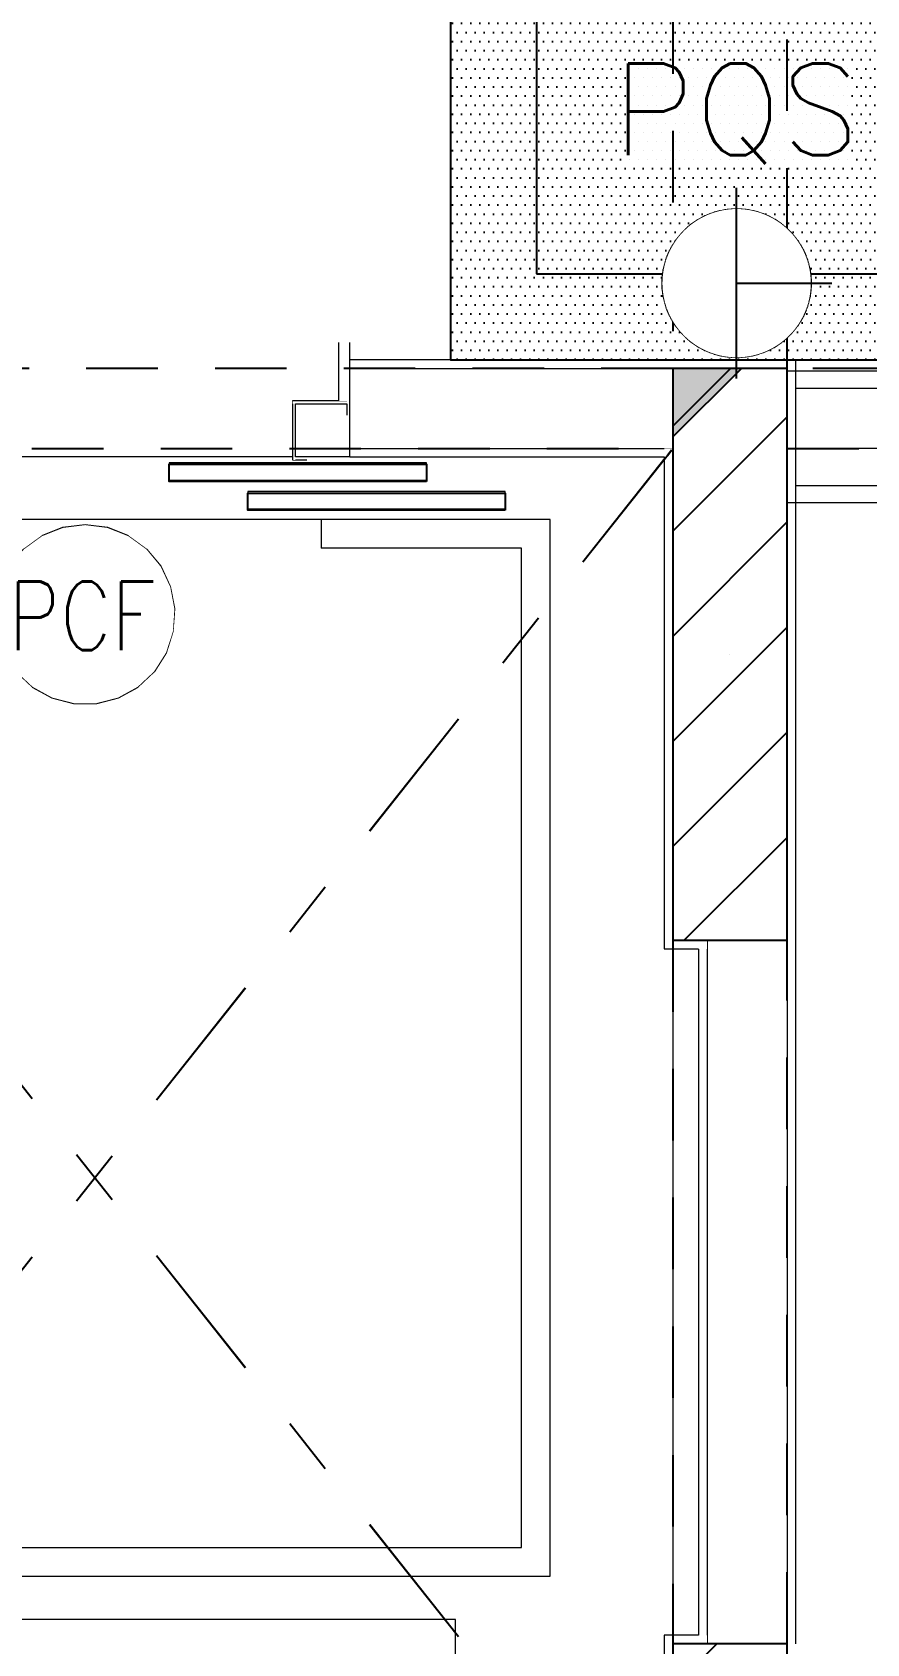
# Model space of a CAD drawing. Header units: millimetres. Extents: x 188.6 to 263.2, y 40.1 to 120.1.
# Drawn here: x 231.739 to 233.198, y 46.062 to 48.879 of the extents above; entities that cross this region are included whole.
import ezdxf
from ezdxf.enums import TextEntityAlignment as Align

# ---------------------------------------------------------------- set-up
doc = ezdxf.new("R2010")
doc.units = ezdxf.units.MM
doc.set_wipeout_variables(frame=1)
for name, pattern in [('DASHDOT2', [0.5, 0.25, -0.125, 0, -0.125]), ('HIDDEN2', [0.1875, 0.125, -0.0625]), ('Linha Tracejada 2_1', [300, 200, -100]), ('Wipeout_Contour', [1000, 0, -1000])]:
    doc.linetypes.add(name, pattern=pattern)
for name, color, linetype in [('ARQ', 8, 'Continuous'), ('Equipamento - Fixo & Sanitário.ARQ', 7, 'Continuous'), ('ESTR-PILARES', 11, 'Continuous'), ('ESTR-VIGAS', 11, 'HIDDEN2'), ('ESTRUTURA', 7, 'Continuous'), ('EXTINTORES', 2, 'Continuous'), ('INC-EXTINTORES', 20, 'Continuous'), ('INC-HID-TEXTO', 7, 'Continuous'), ('INC-PCF', 254, 'Continuous'), ('INC-TEXTO', 7, 'Continuous'), ('Portas ARCHICAD', 7, 'Continuous')]:
    doc.layers.add(name, color=color, linetype=linetype)
doc.styles.add('60-100', font='romans.shx', dxfattribs={"height": 0.16})
doc.styles.add('60-75', font='romans.shx', dxfattribs={"height": 0.12})
doc.styles.add('ROMANS', font='ROMANS.SHX', dxfattribs={"height": 0.15})
doc.dimstyles.new('SETAS75', dxfattribs={"dimtxt": 0.16, "dimasz": 0.15, "dimexe": 0.15, "dimexo": 0, "dimgap": 0.1, "dimtad": 1, "dimzin": 10, "dimdsep": 46, "dimtxsty": '60-100', "dimblk1": 'OPEN', "dimblk2": 'OPEN', "dimsah": 1, "dimcen": 0, "dimclrd": 244, "dimclre": 244, "dimclrt": 7, "dimadec": 0, "dimazin": 0, "dimtfac": 1, "dimtix": 1, "dimtmove": 2, "dimatfit": 3, "dimldrblk": 'OPEN', "dimfxl": 0.15, "dimtolj": 1, "dimtzin": 6, "dimarcsym": 0})

# ---------------------------------------------------------------- blocks, each defined once
blk = doc.blocks.new('ESTR-1TP-29.09.2016')
at = {"layer": 'ESTR-PILARES'}
for p, q in [((29.5374, 10.5143), (29.6383, 10.6152)), ((29.5374, 10.3305), (29.7374, 10.5305)), ((29.5374, 10.1466), (29.7374, 10.3466)), ((29.5374, 9.9628), (29.7374, 10.1628)), ((29.6374, 10.1152), (29.6374, 10.1152)), ((29.5374, 9.779), (29.7374, 9.979)), ((29.5575, 9.6152), (29.7374, 9.7951)), ((29.5374, 8.3082), (29.6144, 8.3852))]:
    blk.add_line(p, q, dxfattribs=at)
for points in [[(29.5374, 9.6152), (29.7374, 9.6152), (29.7374, 10.6152), (29.5374, 10.6152), (29.5374, 9.6152)], [(29.5374, 10.6152), (29.5374, 10.4952), (29.6574, 10.6152), (29.5374, 10.6152)], [(29.5374, 7.7852), (29.7374, 7.7852), (29.7374, 8.3852), (29.5374, 8.3852), (29.5374, 7.7852)]]:
    blk.add_lwpolyline(points, dxfattribs=at)
for points in [[(29.5374, 10.6152), (29.5374, 10.4952), (29.6574, 10.6152)], [(29.5374, 10.6152), (29.6574, 10.6152), (29.5374, 10.6152)]]:
    blk.add_solid(points, dxfattribs=at)
at = {"layer": 'ESTR-VIGAS', "linetype": 'DASHDOT2'}
for p, q in [((27.5174, 7.9252), (29.5374, 10.4752)), ((27.5174, 10.4752), (29.5374, 7.9252))]:
    blk.add_line(p, q, dxfattribs=at)
at = {"layer": 'ESTR-VIGAS'}
for points in [[(29.7374, 10.6152), (29.7374, 12.2952)], [(29.5374, 12.1552), (29.5374, 10.6152)], [(29.5374, 10.6152), (27.4474, 10.6152)], [(30.8074, 10.6152), (29.7374, 10.6152)], [(27.5174, 10.4752), (29.5374, 10.4752)], [(29.7374, 10.4752), (30.7374, 10.4752)], [(29.5374, 9.6152), (29.5374, 8.3852)], [(29.7374, 8.3852), (29.7374, 9.6152)]]:
    blk.add_lwpolyline(points, dxfattribs=at)
blk = doc.blocks.new('Vão de Porta Simples_18')
at = {"layer": 'Portas ARCHICAD', "color": 8, "linetype": 'Continuous', "lineweight": 0}
for p, q in [((-450, -15), (-450, 0)), ((450, -15), (450, 0)), ((-450, -155), (-450, -15)), ((450, -155), (450, -15)), ((-450, -170), (-450, -155)), ((450, -170), (450, -155)), ((-450, -170), (450, -170))]:
    blk.add_line(p, q, dxfattribs=at)
blk = doc.blocks.new('Vão de Porta Simples_15')
at = {"layer": 'Portas ARCHICAD', "color": 7, "linetype": 'Continuous', "lineweight": 0}
for p, q in [((-450, 0), (-450, -10)), ((450, 0), (450, -10))]:
    blk.add_line(p, q, dxfattribs=at)
blk = doc.blocks.new('elevador 2')
at = {"layer": 'Equipamento - Fixo & Sanitário.ARQ', "color": 8, "linetype": 'Continuous', "lineweight": 0}
for p, q in [((665.7, 2122.5), (215.7, 2122.5)), ((215.7, 2122.5), (215.7, 2092.5)), ((665.7, 2092.5), (665.7, 2122.5)), ((1384.3, 2122.5), (934.3, 2122.5)), ((934.3, 2122.5), (934.3, 2092.5)), ((1384.3, 2092.5), (1384.3, 2122.5)), ((215.7, 2092.5), (665.7, 2092.5)), ((934.3, 2092.5), (1384.3, 2092.5)), ((528.5, 2072.2), (78.5, 2072.2)), ((78.5, 2072.2), (78.5, 2042.2)), ((528.5, 2042.2), (528.5, 2072.2)), ((1521.5, 2072.2), (1071.5, 2072.2)), ((1071.5, 2072.2), (1071.5, 2042.2)), ((1521.5, 2042.2), (1521.5, 2072.2)), ((78.5, 2042.2), (528.5, 2042.2)), ((1071.5, 2042.2), (1521.5, 2042.2)), ((1600, 2023.4), (0, 2023.4)), ((0, 2023.4), (0, 176.3)), ((400, 2023.4), (400, 1973.4)), ((1200, 2023.4), (1200, 1973.4)), ((1600, 176.3), (1600, 2023.4)), ((400, 1973.4), (50, 1973.4)), ((50, 1973.4), (50, 226.3)), ((1550, 1973.4), (1200, 1973.4)), ((1550, 226.3), (1550, 1973.4)), ((50, 226.3), (800, 226.3)), ((800, 226.3), (1550, 226.3)), ((0, 176.3), (800, 176.3)), ((800, 176.3), (1600, 176.3)), ((1434.6, 100), (112.5, 100)), ((112.5, 100), (112.5, 0)), ((1434.6, 0), (1434.6, 100)), ((112.5, 0), (1434.6, 0))]:
    blk.add_line(p, q, dxfattribs=at)
blk = doc.blocks.new('arq-3pav')
at = {"layer": 'ARQ', "color": 8, "linetype": 'Linha Tracejada 2_1', "lineweight": 0, "flags": 128}
for points in [[(33.9577, 8), (28.0651, 8)], [(28.0651, 7.83), (33.9577, 7.83)]]:
    blk.add_lwpolyline(points, dxfattribs=at)
at = {"layer": 'ARQ', "color": 8, "linetype": 'Continuous', "lineweight": 0, "flags": 128}
blk.add_lwpolyline([(29.19, 7.895), (27.85, 7.895), (27.85, 5.345), (29.19, 5.345)], close=True, dxfattribs=at)
at = {"color": 8, "linetype": 'Wipeout_Contour', "lineweight": 0, "ltscale": 35561.448046}
blk.add_wipeout([(27.2856, 8.035), (27.8351, 8.035), (27.8351, 8.05), (27.2856, 8.05)], dxfattribs=at).dxf.layer = 'ARQ'
at = {"color": 8, "linetype": 'Wipeout_Contour', "lineweight": 0, "ltscale": 35566.335109}
blk.add_wipeout([(27.2856, 7.88), (27.8351, 7.88), (27.8351, 7.895), (27.2856, 7.895)], dxfattribs=at).dxf.layer = 'ARQ'
at = {"layer": 'ARQ', "color": 8, "linetype": 'Continuous', "lineweight": 0}
for p, q in [((27.2856, 8.035), (27.8501, 8.035)), ((27.2856, 7.895), (27.8501, 7.895))]:
    blk.add_line(p, q, dxfattribs=at)
at = {"layer": 'ARQ', "color": 8, "linetype": 'Continuous', "lineweight": 0, "flags": 128}
for points in [[(27.8351, 8.05), (27.2856, 8.05)], [(27.2856, 7.88), (27.8351, 7.88)]]:
    blk.add_lwpolyline(points, dxfattribs=at)
at = {"layer": 'ARQ', "color": 8, "linetype": 'Continuous', "lineweight": 0, "yscale": 0.001}
for name, xscale, rotation in [('Vão de Porta Simples_15', 0.001, 180.0000056553161), ('Vão de Porta Simples_18', -0.001, 1.19230040241e-05)]:
    blk.add_blockref(name, (26.8356, 8.05), dxfattribs=dict(at, xscale=xscale, rotation=rotation))
at = {"color": 8, "linetype": 'Wipeout_Contour', "lineweight": 0, "ltscale": 37565.623619}
blk.add_wipeout([(27.8951, 7.02), (27.8951, 5.82), (27.9101, 5.82), (27.9101, 7.02)], dxfattribs=at).dxf.layer = 'ARQ'
at = {"color": 8, "linetype": 'Wipeout_Contour', "lineweight": 0, "ltscale": 38175.378421}
blk.add_wipeout([(28.0651, 7.02), (28.0501, 7.02), (28.0501, 5.82), (28.0651, 5.82)], dxfattribs=at).dxf.layer = 'ARQ'
at = {"layer": 'ARQ', "color": 8, "linetype": 'Continuous', "lineweight": 0}
for p, q in [((27.9101, 7.035), (27.9101, 5.805)), ((28.0501, 7.035), (28.0501, 5.805))]:
    blk.add_line(p, q, dxfattribs=at)
at = {"layer": 'ARQ', "color": 8, "linetype": 'Continuous', "lineweight": 0, "flags": 128}
for points in [[(27.8951, 7.02), (27.8951, 5.82)], [(28.0651, 5.82), (28.0651, 7.02)]]:
    blk.add_lwpolyline(points, dxfattribs=at)
at = {"color": 8, "linetype": 'Wipeout_Contour', "lineweight": 0, "ltscale": 34123.08189}
blk.add_wipeout([(27.2106, 7.88), (27.1906, 7.88), (27.1856, 7.875), (27.2106, 7.875)], dxfattribs=at).dxf.layer = 'ARQ'
at = {"layer": 'ARQ', "color": 8, "linetype": 'Continuous', "lineweight": 0, "flags": 128}
for points in [[(27.1856, 7.875), (27.2106, 7.875)], [(27.2106, 7.88), (27.1906, 7.88)]]:
    blk.add_lwpolyline(points, dxfattribs=at)
at = {"color": 8, "linetype": 'Wipeout_Contour', "lineweight": 0, "ltscale": 55363.847631}
blk.add_wipeout([(27.8351, 7.02), (27.8951, 7.02), (27.8951, 7.035), (27.8501, 7.035), (27.8501, 7.88), (27.8351, 7.88)], dxfattribs=at).dxf.layer = 'ARQ'
at = {"color": 8, "linetype": 'Wipeout_Contour', "lineweight": 0, "ltscale": 56963.75792}
blk.add_wipeout([(27.8951, 5.82), (27.8351, 5.82), (27.8351, 5.36), (27.8501, 5.36), (27.8501, 5.805), (27.8951, 5.805)], dxfattribs=at).dxf.layer = 'ARQ'
at = {"color": 8, "linetype": 'Wipeout_Contour', "lineweight": 0, "ltscale": 38588.397537}
blk.add_wipeout([(28.0501, 5.805), (28.0651, 5.805), (28.0651, 5.82), (28.0501, 5.82)], dxfattribs=at).dxf.layer = 'ARQ'
at = {"layer": 'ARQ', "color": 8, "linetype": 'Continuous', "lineweight": 0, "flags": 128}
blk.add_lwpolyline([(28.0651, 5.805), (28.0651, 5.82)], dxfattribs=at)
at = {"color": 8, "linetype": 'Wipeout_Contour', "lineweight": 0, "ltscale": 56015.96533}
blk.add_wipeout([(27.8501, 8.035), (28.0501, 8.035), (28.0501, 7.035), (28.0651, 7.035), (28.0651, 8.05), (27.8501, 8.05)], dxfattribs=at).dxf.layer = 'ARQ'
at = {"color": 8, "linetype": 'Wipeout_Contour', "lineweight": 0, "ltscale": 34075.79337}
blk.add_wipeout([(27.1906, 7.88), (27.1906, 7.973), (27.1856, 7.978), (27.1856, 7.875)], dxfattribs=at).dxf.layer = 'ARQ'
at = {"color": 8, "linetype": 'Wipeout_Contour', "lineweight": 0, "ltscale": 37985.343931}
blk.add_wipeout([(27.9101, 5.82), (27.8951, 5.82), (27.8951, 5.805), (27.9101, 5.805)], dxfattribs=at).dxf.layer = 'ARQ'
at = {"layer": 'ARQ', "color": 8, "linetype": 'Continuous', "lineweight": 0, "flags": 128}
for points in [[(27.1856, 7.978), (27.1856, 7.875)], [(27.1906, 7.88), (27.1906, 7.973)], [(27.8951, 5.82), (27.8351, 5.82), (27.8351, 5.36)]]:
    blk.add_lwpolyline(points, dxfattribs=at)
at = {"color": 8, "linetype": 'Wipeout_Contour', "lineweight": 0, "ltscale": 36690.40553}
blk.add_wipeout([(27.8351, 8.05), (27.8351, 8.035), (27.8501, 8.035), (27.8501, 8.05)], dxfattribs=at).dxf.layer = 'ARQ'
at = {"color": 8, "linetype": 'Wipeout_Contour', "lineweight": 0, "ltscale": 36695.136594}
blk.add_wipeout([(27.8351, 7.88), (27.8501, 7.88), (27.8501, 7.895), (27.8351, 7.895)], dxfattribs=at).dxf.layer = 'ARQ'
at = {"color": 8, "linetype": 'Wipeout_Contour', "lineweight": 0, "ltscale": 37149.627198}
blk.add_wipeout([(27.8951, 7.035), (27.8951, 7.02), (27.9101, 7.02), (27.9101, 7.035)], dxfattribs=at).dxf.layer = 'ARQ'
at = {"color": 8, "linetype": 'Wipeout_Contour', "lineweight": 0, "ltscale": 37766.028071}
blk.add_wipeout([(28.0651, 7.035), (28.0501, 7.035), (28.0501, 7.02), (28.0651, 7.02)], dxfattribs=at).dxf.layer = 'ARQ'
at = {"layer": 'ARQ', "color": 8, "linetype": 'Continuous', "lineweight": 0, "flags": 128}
for points in [[(27.8501, 8.05), (27.8351, 8.05)], [(27.8351, 7.88), (27.8351, 7.02)], [(27.8351, 7.02), (27.8951, 7.02)], [(28.0651, 7.02), (28.0651, 7.035)]]:
    blk.add_lwpolyline(points, dxfattribs=at)
at = {"color": 8, "linetype": 'Wipeout_Contour', "lineweight": 0, "ltscale": 37227.846295}
blk.add_wipeout([(27.8501, 7.035), (28.0501, 7.035), (28.0501, 8.035), (27.8501, 8.035)], dxfattribs=at).dxf.layer = 'ARQ'
at = {"color": 8, "linetype": 'Wipeout_Contour', "lineweight": 0, "ltscale": 34268.242389}
blk.add_wipeout([(27.1906, 7.973), (27.2856, 7.973), (27.2856, 7.978), (27.1856, 7.978)], dxfattribs=at).dxf.layer = 'ARQ'
at = {"color": 8, "linetype": 'Wipeout_Contour', "lineweight": 0, "ltscale": 34118.28269}
blk.add_wipeout([(27.2106, 7.88), (27.1856, 7.88), (27.1856, 7.875), (27.2106, 7.875)], dxfattribs=at).dxf.layer = 'ARQ'
at = {"layer": 'ARQ', "color": 8, "linetype": 'Continuous', "lineweight": 0}
for p, q in [((33.9577, 8.03), (28.0501, 8.03)), ((28.0501, 8.03), (28.0501, 7.8)), ((33.9577, 7.8), (28.0501, 7.8))]:
    blk.add_line(p, q, dxfattribs=at)
at = {"layer": 'ARQ', "color": 8, "linetype": 'Continuous', "lineweight": 0, "flags": 128}
for points in [[(28.0651, 7.035), (28.0651, 8.05), (27.8501, 8.05)], [(27.2856, 7.978), (27.1856, 7.978)], [(27.1906, 7.973), (27.2806, 7.973)], [(27.1856, 7.875), (27.2106, 7.875)], [(27.2106, 7.88), (27.1906, 7.88)]]:
    blk.add_lwpolyline(points, dxfattribs=at)
blk.add_lwpolyline([(27.8501, 7.035), (28.0501, 7.035), (28.0501, 8.035), (27.8501, 8.035)], close=True, dxfattribs=at)
at = {"color": 8, "linetype": 'Wipeout_Contour', "lineweight": 0, "ltscale": 34075.850905}
blk.add_wipeout([(27.1906, 7.875), (27.1906, 7.978), (27.1856, 7.978), (27.1856, 7.875)], dxfattribs=at).dxf.layer = 'ARQ'
at = {"color": 8, "linetype": 'Wipeout_Contour', "lineweight": 0, "ltscale": 34453.622211}
blk.add_wipeout([(27.2806, 7.978), (27.2806, 7.953), (27.2856, 7.953), (27.2856, 7.978)], dxfattribs=at).dxf.layer = 'ARQ'
at = {"layer": 'ARQ', "color": 8, "linetype": 'Continuous', "lineweight": 0, "flags": 128}
for points in [[(27.1856, 7.978), (27.1856, 7.875)], [(27.2856, 7.953), (27.2856, 7.978)], [(27.1906, 7.88), (27.1906, 7.973)], [(27.2806, 7.973), (27.2806, 7.953)]]:
    blk.add_lwpolyline(points, dxfattribs=at)
at = {"layer": 'ARQ', "color": 8, "linetype": 'Continuous', "lineweight": 0, "xscale": 0.001, "yscale": 0.001}
blk.add_blockref('elevador 2', (26.0356, 5.7472), dxfattribs=at)
at = {"color": 8, "linetype": 'Wipeout_Contour', "lineweight": 0, "ltscale": 34263.292522}
blk.add_wipeout([(27.1856, 7.973), (27.2856, 7.973), (27.2856, 7.978), (27.1856, 7.978)], dxfattribs=at).dxf.layer = 'ARQ'
at = {"layer": 'ARQ', "color": 8, "linetype": 'Continuous', "lineweight": 0, "flags": 128}
for points in [[(27.2856, 7.978), (27.1856, 7.978)], [(27.1906, 7.973), (27.2806, 7.973)]]:
    blk.add_lwpolyline(points, dxfattribs=at)
at = {"color": 8, "linetype": 'Wipeout_Contour', "lineweight": 0, "ltscale": 34453.622211}
blk.add_wipeout([(27.2806, 7.978), (27.2806, 7.953), (27.2856, 7.953), (27.2856, 7.978)], dxfattribs=at).dxf.layer = 'ARQ'
at = {"layer": 'ARQ', "color": 8, "linetype": 'Continuous', "lineweight": 0, "flags": 128}
for points in [[(27.2856, 7.953), (27.2856, 7.978)], [(27.2806, 7.973), (27.2806, 7.953)]]:
    blk.add_lwpolyline(points, dxfattribs=at)
at = {"color": 8, "linetype": 'Wipeout_Contour', "lineweight": 0, "ltscale": 34423.077284}
blk.add_wipeout([(27.2856, 7.978), (27.2856, 8.08), (27.2656, 8.08), (27.2656, 7.978)], dxfattribs=at).dxf.layer = 'ARQ'
at = {"layer": 'ARQ', "color": 8, "linetype": 'Continuous', "lineweight": 0, "flags": 128}
for points in [[(27.2656, 8.08), (27.2656, 7.978)], [(27.2856, 7.978), (27.2856, 8.08)]]:
    blk.add_lwpolyline(points, dxfattribs=at)
at = {"color": 8, "linetype": 'Wipeout_Contour', "lineweight": 0, "ltscale": 34423.077284}
blk.add_wipeout([(27.2856, 7.978), (27.2856, 8.08), (27.2656, 8.08), (27.2656, 7.978)], dxfattribs=at).dxf.layer = 'ARQ'
at = {"layer": 'ARQ', "color": 8, "linetype": 'Continuous', "lineweight": 0, "flags": 128}
for points in [[(27.2656, 8.08), (27.2656, 7.978)], [(27.2856, 7.978), (27.2856, 8.08)]]:
    blk.add_lwpolyline(points, dxfattribs=at)
at = {"layer": 'ESTRUTURA'}
blk.add_blockref('ESTR-1TP-29.09.2016', (-1.6874, -2.5802), dxfattribs=at)
blk = doc.blocks.new('indicação extintor')
h = blk.add_hatch()
h.set_pattern_fill('DOTS', color=50, scale=0.01)
h.paths.add_polyline_path([(0.5, 1), (-0.5, 1), (-0.5, 0), (0.5, 0)])
h.paths.add_polyline_path([(0.35, 0.85), (0.35, 0.15), (-0.35, 0.15), (-0.35, 0.85)], flags=16)
h = blk.add_hatch()
h.set_pattern_fill('DOTS', color=244, scale=0.01)
h.paths.add_polyline_path([(0.35, 0.85), (-0.35, 0.85), (-0.35, 0.15), (0.35, 0.15)])
at = {"color": 244}
for p, q in [((0.35, 0.85), (-0.35, 0.85)), ((-0.35, 0.85), (-0.35, 0.15)), ((0.35, 0.15), (0.35, 0.85)), ((-0.35, 0.15), (0.35, 0.15))]:
    blk.add_line(p, q, dxfattribs=at)
blk.add_lwpolyline([(-0.5, 0), (0.5, 0), (0.5, 1), (-0.5, 1)], close=True, dxfattribs=at)
blk = doc.blocks.new('PO')
blk.add_wipeout([(-0.1728, 0), (-0.1728, -0.003), (-0.1727, -0.006), (-0.1726, -0.009), (-0.1724, -0.0121), (-0.1721, -0.0151), (-0.1719, -0.0181), (-0.1715, -0.0211), (-0.1711, -0.024), (-0.1707, -0.027), (-0.1702, -0.03), (-0.1696, -0.033), (-0.169, -0.0359), (-0.1684, -0.0389), (-0.1677, -0.0418), (-0.1669, -0.0447), (-0.1661, -0.0476), (-0.1652, -0.0505), (-0.1643, -0.0534), (-0.1634, -0.0563), (-0.1624, -0.0591), (-0.1613, -0.0619), (-0.1602, -0.0647), (-0.1591, -0.0675), (-0.1579, -0.0703), (-0.1566, -0.073), (-0.1553, -0.0758), (-0.154, -0.0784), (-0.1526, -0.0811), (-0.1511, -0.0838), (-0.1496, -0.0864), (-0.1481, -0.089), (-0.1465, -0.0916), (-0.1449, -0.0941), (-0.1433, -0.0966), (-0.1415, -0.0991), (-0.1398, -0.1016), (-0.138, -0.104), (-0.1362, -0.1064), (-0.1343, -0.1087), (-0.1324, -0.1111), (-0.1304, -0.1134), (-0.1284, -0.1156), (-0.1264, -0.1178), (-0.1243, -0.12), (-0.1222, -0.1222), (-0.12, -0.1243), (-0.1178, -0.1264), (-0.1156, -0.1284), (-0.1134, -0.1304), (-0.1111, -0.1324), (-0.1087, -0.1343), (-0.1064, -0.1362), (-0.104, -0.138), (-0.1016, -0.1398), (-0.0991, -0.1415), (-0.0966, -0.1433), (-0.0941, -0.1449), (-0.0916, -0.1465), (-0.089, -0.1481), (-0.0864, -0.1496), (-0.0838, -0.1511), (-0.0811, -0.1526), (-0.0784, -0.154), (-0.0758, -0.1553), (-0.073, -0.1566), (-0.0703, -0.1579), (-0.0675, -0.1591), (-0.0647, -0.1602), (-0.0619, -0.1613), (-0.0591, -0.1624), (-0.0563, -0.1634), (-0.0534, -0.1643), (-0.0505, -0.1652), (-0.0476, -0.1661), (-0.0447, -0.1669), (-0.0418, -0.1677), (-0.0389, -0.1684), (-0.0359, -0.169), (-0.033, -0.1696), (-0.03, -0.1702), (-0.027, -0.1707), (-0.024, -0.1711), (-0.0211, -0.1715), (-0.0181, -0.1719), (-0.0151, -0.1721), (-0.0121, -0.1724), (-0.009, -0.1726), (-0.006, -0.1727), (-0.003, -0.1728), (0, -0.1728), (0.003, -0.1728), (0.006, -0.1727), (0.009, -0.1726), (0.0121, -0.1724), (0.0151, -0.1721), (0.0181, -0.1719), (0.0211, -0.1715), (0.024, -0.1711), (0.027, -0.1707), (0.03, -0.1702), (0.033, -0.1696), (0.0359, -0.169), (0.0389, -0.1684), (0.0418, -0.1677), (0.0447, -0.1669), (0.0476, -0.1661), (0.0505, -0.1652), (0.0534, -0.1643), (0.0563, -0.1634), (0.0591, -0.1624), (0.0619, -0.1613), (0.0647, -0.1602), (0.0675, -0.1591), (0.0703, -0.1579), (0.073, -0.1566), (0.0758, -0.1553), (0.0784, -0.154), (0.0811, -0.1526), (0.0838, -0.1511), (0.0864, -0.1496), (0.089, -0.1481), (0.0916, -0.1465), (0.0941, -0.1449), (0.0966, -0.1433), (0.0991, -0.1415), (0.1016, -0.1398), (0.104, -0.138), (0.1064, -0.1362), (0.1087, -0.1343), (0.1111, -0.1324), (0.1134, -0.1304), (0.1156, -0.1284), (0.1178, -0.1264), (0.12, -0.1243), (0.1222, -0.1222), (0.1243, -0.12), (0.1264, -0.1178), (0.1284, -0.1156), (0.1304, -0.1134), (0.1324, -0.1111), (0.1343, -0.1087), (0.1362, -0.1064), (0.138, -0.104), (0.1398, -0.1016), (0.1415, -0.0991), (0.1433, -0.0966), (0.1449, -0.0941), (0.1465, -0.0916), (0.1481, -0.089), (0.1496, -0.0864), (0.1511, -0.0838), (0.1526, -0.0811), (0.154, -0.0784), (0.1553, -0.0758), (0.1566, -0.073), (0.1579, -0.0703), (0.1591, -0.0675), (0.1602, -0.0647), (0.1613, -0.0619), (0.1624, -0.0591), (0.1634, -0.0563), (0.1643, -0.0534), (0.1652, -0.0505), (0.1661, -0.0476), (0.1669, -0.0447), (0.1677, -0.0418), (0.1684, -0.0389), (0.169, -0.0359), (0.1696, -0.033), (0.1702, -0.03), (0.1707, -0.027), (0.1711, -0.024), (0.1715, -0.0211), (0.1719, -0.0181), (0.1721, -0.0151), (0.1724, -0.0121), (0.1726, -0.009), (0.1727, -0.006), (0.1728, -0.003), (0.1728, 0), (0.1728, 0.003), (0.1727, 0.006), (0.1726, 0.009), (0.1724, 0.0121), (0.1721, 0.0151), (0.1719, 0.0181), (0.1715, 0.0211), (0.1711, 0.024), (0.1707, 0.027), (0.1702, 0.03), (0.1696, 0.033), (0.169, 0.0359), (0.1684, 0.0389), (0.1677, 0.0418), (0.1669, 0.0447), (0.1661, 0.0476), (0.1652, 0.0505), (0.1643, 0.0534), (0.1634, 0.0563), (0.1624, 0.0591), (0.1613, 0.0619), (0.1602, 0.0647), (0.1591, 0.0675), (0.1579, 0.0703), (0.1566, 0.073), (0.1553, 0.0758), (0.154, 0.0784), (0.1526, 0.0811), (0.1511, 0.0838), (0.1496, 0.0864), (0.1481, 0.089), (0.1465, 0.0916), (0.1449, 0.0941), (0.1433, 0.0966), (0.1415, 0.0991), (0.1398, 0.1016), (0.138, 0.104), (0.1362, 0.1064), (0.1343, 0.1087), (0.1324, 0.1111), (0.1304, 0.1134), (0.1284, 0.1156), (0.1264, 0.1178), (0.1243, 0.12), (0.1222, 0.1222), (0.12, 0.1243), (0.1178, 0.1264), (0.1156, 0.1284), (0.1134, 0.1304), (0.1111, 0.1324), (0.1087, 0.1343), (0.1064, 0.1362), (0.104, 0.138), (0.1016, 0.1398), (0.0991, 0.1415), (0.0966, 0.1433), (0.0941, 0.1449), (0.0916, 0.1465), (0.089, 0.1481), (0.0864, 0.1496), (0.0838, 0.1511), (0.0811, 0.1526), (0.0784, 0.154), (0.0758, 0.1553), (0.073, 0.1566), (0.0703, 0.1579), (0.0675, 0.1591), (0.0647, 0.1602), (0.0619, 0.1613), (0.0591, 0.1624), (0.0563, 0.1634), (0.0534, 0.1643), (0.0505, 0.1652), (0.0476, 0.1661), (0.0447, 0.1669), (0.0418, 0.1677), (0.0389, 0.1684), (0.0359, 0.169), (0.033, 0.1696), (0.03, 0.1702), (0.027, 0.1707), (0.024, 0.1711), (0.0211, 0.1715), (0.0181, 0.1719), (0.0151, 0.1721), (0.0121, 0.1724), (0.009, 0.1726), (0.006, 0.1727), (0.003, 0.1728), (0, 0.1728), (-0.003, 0.1728), (-0.006, 0.1727), (-0.009, 0.1726), (-0.0121, 0.1724), (-0.0151, 0.1721), (-0.0181, 0.1719), (-0.0211, 0.1715), (-0.024, 0.1711), (-0.027, 0.1707), (-0.03, 0.1702), (-0.033, 0.1696), (-0.0359, 0.169), (-0.0389, 0.1684), (-0.0418, 0.1677), (-0.0447, 0.1669), (-0.0476, 0.1661), (-0.0505, 0.1652), (-0.0534, 0.1643), (-0.0563, 0.1634), (-0.0591, 0.1624), (-0.0619, 0.1613), (-0.0647, 0.1602), (-0.0675, 0.1591), (-0.0703, 0.1579), (-0.073, 0.1566), (-0.0758, 0.1553), (-0.0784, 0.154), (-0.0811, 0.1526), (-0.0838, 0.1511), (-0.0864, 0.1496), (-0.089, 0.1481), (-0.0916, 0.1465), (-0.0941, 0.1449), (-0.0966, 0.1433), (-0.0991, 0.1415), (-0.1016, 0.1398), (-0.104, 0.138), (-0.1064, 0.1362), (-0.1087, 0.1343), (-0.1111, 0.1324), (-0.1134, 0.1304), (-0.1156, 0.1284), (-0.1178, 0.1264), (-0.12, 0.1243), (-0.1222, 0.1222), (-0.1243, 0.12), (-0.1264, 0.1178), (-0.1284, 0.1156), (-0.1304, 0.1134), (-0.1324, 0.1111), (-0.1343, 0.1087), (-0.1362, 0.1064), (-0.138, 0.104), (-0.1398, 0.1016), (-0.1415, 0.0991), (-0.1433, 0.0966), (-0.1449, 0.0941), (-0.1465, 0.0916), (-0.1481, 0.089), (-0.1496, 0.0864), (-0.1511, 0.0838), (-0.1526, 0.0811), (-0.154, 0.0784), (-0.1553, 0.0758), (-0.1566, 0.073), (-0.1579, 0.0703), (-0.1591, 0.0675), (-0.1602, 0.0647), (-0.1613, 0.0619), (-0.1624, 0.0591), (-0.1634, 0.0563), (-0.1643, 0.0534), (-0.1652, 0.0505), (-0.1661, 0.0476), (-0.1669, 0.0447), (-0.1677, 0.0418), (-0.1684, 0.0389), (-0.169, 0.0359), (-0.1696, 0.033), (-0.1702, 0.03), (-0.1707, 0.027), (-0.1711, 0.024), (-0.1715, 0.0211), (-0.1719, 0.0181), (-0.1721, 0.0151), (-0.1724, 0.0121), (-0.1726, 0.009), (-0.1727, 0.006), (-0.1728, 0.003)]).dxf.layer = 'INC-EXTINTORES'
at = {"layer": 'INC-EXTINTORES'}
blk.add_lwpolyline([(-0.1728, 0), (-0.1728, -0.003), (-0.1727, -0.006), (-0.1726, -0.009), (-0.1724, -0.0121), (-0.1721, -0.0151), (-0.1719, -0.0181), (-0.1715, -0.0211), (-0.1711, -0.024), (-0.1707, -0.027), (-0.1702, -0.03), (-0.1696, -0.033), (-0.169, -0.0359), (-0.1684, -0.0389), (-0.1677, -0.0418), (-0.1669, -0.0447), (-0.1661, -0.0476), (-0.1652, -0.0505), (-0.1643, -0.0534), (-0.1634, -0.0563), (-0.1624, -0.0591), (-0.1613, -0.0619), (-0.1602, -0.0647), (-0.1591, -0.0675), (-0.1579, -0.0703), (-0.1566, -0.073), (-0.1553, -0.0758), (-0.154, -0.0784), (-0.1526, -0.0811), (-0.1511, -0.0838), (-0.1496, -0.0864), (-0.1481, -0.089), (-0.1465, -0.0916), (-0.1449, -0.0941), (-0.1433, -0.0966), (-0.1415, -0.0991), (-0.1398, -0.1016), (-0.138, -0.104), (-0.1362, -0.1064), (-0.1343, -0.1087), (-0.1324, -0.1111), (-0.1304, -0.1134), (-0.1284, -0.1156), (-0.1264, -0.1178), (-0.1243, -0.12), (-0.1222, -0.1222), (-0.12, -0.1243), (-0.1178, -0.1264), (-0.1156, -0.1284), (-0.1134, -0.1304), (-0.1111, -0.1324), (-0.1087, -0.1343), (-0.1064, -0.1362), (-0.104, -0.138), (-0.1016, -0.1398), (-0.0991, -0.1415), (-0.0966, -0.1433), (-0.0941, -0.1449), (-0.0916, -0.1465), (-0.089, -0.1481), (-0.0864, -0.1496), (-0.0838, -0.1511), (-0.0811, -0.1526), (-0.0784, -0.154), (-0.0758, -0.1553), (-0.073, -0.1566), (-0.0703, -0.1579), (-0.0675, -0.1591), (-0.0647, -0.1602), (-0.0619, -0.1613), (-0.0591, -0.1624), (-0.0563, -0.1634), (-0.0534, -0.1643), (-0.0505, -0.1652), (-0.0476, -0.1661), (-0.0447, -0.1669), (-0.0418, -0.1677), (-0.0389, -0.1684), (-0.0359, -0.169), (-0.033, -0.1696), (-0.03, -0.1702), (-0.027, -0.1707), (-0.024, -0.1711), (-0.0211, -0.1715), (-0.0181, -0.1719), (-0.0151, -0.1721), (-0.0121, -0.1724), (-0.009, -0.1726), (-0.006, -0.1727), (-0.003, -0.1728), (0, -0.1728), (0.003, -0.1728), (0.006, -0.1727), (0.009, -0.1726), (0.0121, -0.1724), (0.0151, -0.1721), (0.0181, -0.1719), (0.0211, -0.1715), (0.024, -0.1711), (0.027, -0.1707), (0.03, -0.1702), (0.033, -0.1696), (0.0359, -0.169), (0.0389, -0.1684), (0.0418, -0.1677), (0.0447, -0.1669), (0.0476, -0.1661), (0.0505, -0.1652), (0.0534, -0.1643), (0.0563, -0.1634), (0.0591, -0.1624), (0.0619, -0.1613), (0.0647, -0.1602), (0.0675, -0.1591), (0.0703, -0.1579), (0.073, -0.1566), (0.0758, -0.1553), (0.0784, -0.154), (0.0811, -0.1526), (0.0838, -0.1511), (0.0864, -0.1496), (0.089, -0.1481), (0.0916, -0.1465), (0.0941, -0.1449), (0.0966, -0.1433), (0.0991, -0.1415), (0.1016, -0.1398), (0.104, -0.138), (0.1064, -0.1362), (0.1087, -0.1343), (0.1111, -0.1324), (0.1134, -0.1304), (0.1156, -0.1284), (0.1178, -0.1264), (0.12, -0.1243), (0.1222, -0.1222), (0.1243, -0.12), (0.1264, -0.1178), (0.1284, -0.1156), (0.1304, -0.1134), (0.1324, -0.1111), (0.1343, -0.1087), (0.1362, -0.1064), (0.138, -0.104), (0.1398, -0.1016), (0.1415, -0.0991), (0.1433, -0.0966), (0.1449, -0.0941), (0.1465, -0.0916), (0.1481, -0.089), (0.1496, -0.0864), (0.1511, -0.0838), (0.1526, -0.0811), (0.154, -0.0784), (0.1553, -0.0758), (0.1566, -0.073), (0.1579, -0.0703), (0.1591, -0.0675), (0.1602, -0.0647), (0.1613, -0.0619), (0.1624, -0.0591), (0.1634, -0.0563), (0.1643, -0.0534), (0.1652, -0.0505), (0.1661, -0.0476), (0.1669, -0.0447), (0.1677, -0.0418), (0.1684, -0.0389), (0.169, -0.0359), (0.1696, -0.033), (0.1702, -0.03), (0.1707, -0.027), (0.1711, -0.024), (0.1715, -0.0211), (0.1719, -0.0181), (0.1721, -0.0151), (0.1724, -0.0121), (0.1726, -0.009), (0.1727, -0.006), (0.1728, -0.003), (0.1728, 0), (0.1728, 0.003), (0.1727, 0.006), (0.1726, 0.009), (0.1724, 0.0121), (0.1721, 0.0151), (0.1719, 0.0181), (0.1715, 0.0211), (0.1711, 0.024), (0.1707, 0.027), (0.1702, 0.03), (0.1696, 0.033), (0.169, 0.0359), (0.1684, 0.0389), (0.1677, 0.0418), (0.1669, 0.0447), (0.1661, 0.0476), (0.1652, 0.0505), (0.1643, 0.0534), (0.1634, 0.0563), (0.1624, 0.0591), (0.1613, 0.0619), (0.1602, 0.0647), (0.1591, 0.0675), (0.1579, 0.0703), (0.1566, 0.073), (0.1553, 0.0758), (0.154, 0.0784), (0.1526, 0.0811), (0.1511, 0.0838), (0.1496, 0.0864), (0.1481, 0.089), (0.1465, 0.0916), (0.1449, 0.0941), (0.1433, 0.0966), (0.1415, 0.0991), (0.1398, 0.1016), (0.138, 0.104), (0.1362, 0.1064), (0.1343, 0.1087), (0.1324, 0.1111), (0.1304, 0.1134), (0.1284, 0.1156), (0.1264, 0.1178), (0.1243, 0.12), (0.1222, 0.1222), (0.12, 0.1243), (0.1178, 0.1264), (0.1156, 0.1284), (0.1134, 0.1304), (0.1111, 0.1324), (0.1087, 0.1343), (0.1064, 0.1362), (0.104, 0.138), (0.1016, 0.1398), (0.0991, 0.1415), (0.0966, 0.1433), (0.0941, 0.1449), (0.0916, 0.1465), (0.089, 0.1481), (0.0864, 0.1496), (0.0838, 0.1511), (0.0811, 0.1526), (0.0784, 0.154), (0.0758, 0.1553), (0.073, 0.1566), (0.0703, 0.1579), (0.0675, 0.1591), (0.0647, 0.1602), (0.0619, 0.1613), (0.0591, 0.1624), (0.0563, 0.1634), (0.0534, 0.1643), (0.0505, 0.1652), (0.0476, 0.1661), (0.0447, 0.1669), (0.0418, 0.1677), (0.0389, 0.1684), (0.0359, 0.169), (0.033, 0.1696), (0.03, 0.1702), (0.027, 0.1707), (0.024, 0.1711), (0.0211, 0.1715), (0.0181, 0.1719), (0.0151, 0.1721), (0.0121, 0.1724), (0.009, 0.1726), (0.006, 0.1727), (0.003, 0.1728), (0, 0.1728), (-0.003, 0.1728), (-0.006, 0.1727), (-0.009, 0.1726), (-0.0121, 0.1724), (-0.0151, 0.1721), (-0.0181, 0.1719), (-0.0211, 0.1715), (-0.024, 0.1711), (-0.027, 0.1707), (-0.03, 0.1702), (-0.033, 0.1696), (-0.0359, 0.169), (-0.0389, 0.1684), (-0.0418, 0.1677), (-0.0447, 0.1669), (-0.0476, 0.1661), (-0.0505, 0.1652), (-0.0534, 0.1643), (-0.0563, 0.1634), (-0.0591, 0.1624), (-0.0619, 0.1613), (-0.0647, 0.1602), (-0.0675, 0.1591), (-0.0703, 0.1579), (-0.073, 0.1566), (-0.0758, 0.1553), (-0.0784, 0.154), (-0.0811, 0.1526), (-0.0838, 0.1511), (-0.0864, 0.1496), (-0.089, 0.1481), (-0.0916, 0.1465), (-0.0941, 0.1449), (-0.0966, 0.1433), (-0.0991, 0.1415), (-0.1016, 0.1398), (-0.104, 0.138), (-0.1064, 0.1362), (-0.1087, 0.1343), (-0.1111, 0.1324), (-0.1134, 0.1304), (-0.1156, 0.1284), (-0.1178, 0.1264), (-0.12, 0.1243), (-0.1222, 0.1222), (-0.1243, 0.12), (-0.1264, 0.1178), (-0.1284, 0.1156), (-0.1304, 0.1134), (-0.1324, 0.1111), (-0.1343, 0.1087), (-0.1362, 0.1064), (-0.138, 0.104), (-0.1398, 0.1016), (-0.1415, 0.0991), (-0.1433, 0.0966), (-0.1449, 0.0941), (-0.1465, 0.0916), (-0.1481, 0.089), (-0.1496, 0.0864), (-0.1511, 0.0838), (-0.1526, 0.0811), (-0.154, 0.0784), (-0.1553, 0.0758), (-0.1566, 0.073), (-0.1579, 0.0703), (-0.1591, 0.0675), (-0.1602, 0.0647), (-0.1613, 0.0619), (-0.1624, 0.0591), (-0.1634, 0.0563), (-0.1643, 0.0534), (-0.1652, 0.0505), (-0.1661, 0.0476), (-0.1669, 0.0447), (-0.1677, 0.0418), (-0.1684, 0.0389), (-0.169, 0.0359), (-0.1696, 0.033), (-0.1702, 0.03), (-0.1707, 0.027), (-0.1711, 0.024), (-0.1715, 0.0211), (-0.1719, 0.0181), (-0.1721, 0.0151), (-0.1724, 0.0121), (-0.1726, 0.009), (-0.1727, 0.006), (-0.1728, 0.003)], close=True, dxfattribs=at)
at = {"color": 20}
blk.add_wipeout([(-0.1728, 0), (-0.1728, -0.003), (-0.1727, -0.006), (-0.1726, -0.009), (-0.1724, -0.0121), (-0.1721, -0.0151), (-0.1719, -0.0181), (-0.1715, -0.0211), (-0.1711, -0.024), (-0.1707, -0.027), (-0.1702, -0.03), (-0.1696, -0.033), (-0.169, -0.0359), (-0.1684, -0.0389), (-0.1677, -0.0418), (-0.1669, -0.0447), (-0.1661, -0.0476), (-0.1652, -0.0505), (-0.1643, -0.0534), (-0.1634, -0.0563), (-0.1624, -0.0591), (-0.1613, -0.0619), (-0.1602, -0.0647), (-0.1591, -0.0675), (-0.1579, -0.0703), (-0.1566, -0.073), (-0.1553, -0.0758), (-0.154, -0.0784), (-0.1526, -0.0811), (-0.1511, -0.0838), (-0.1496, -0.0864), (-0.1481, -0.089), (-0.1465, -0.0916), (-0.1449, -0.0941), (-0.1433, -0.0966), (-0.1415, -0.0991), (-0.1398, -0.1016), (-0.138, -0.104), (-0.1362, -0.1064), (-0.1343, -0.1087), (-0.1324, -0.1111), (-0.1304, -0.1134), (-0.1284, -0.1156), (-0.1264, -0.1178), (-0.1243, -0.12), (-0.1222, -0.1222), (-0.12, -0.1243), (-0.1178, -0.1264), (-0.1156, -0.1284), (-0.1134, -0.1304), (-0.1111, -0.1324), (-0.1087, -0.1343), (-0.1064, -0.1362), (-0.104, -0.138), (-0.1016, -0.1398), (-0.0991, -0.1415), (-0.0966, -0.1433), (-0.0941, -0.1449), (-0.0916, -0.1465), (-0.089, -0.1481), (-0.0864, -0.1496), (-0.0838, -0.1511), (-0.0811, -0.1526), (-0.0784, -0.154), (-0.0758, -0.1553), (-0.073, -0.1566), (-0.0703, -0.1579), (-0.0675, -0.1591), (-0.0647, -0.1602), (-0.0619, -0.1613), (-0.0591, -0.1624), (-0.0563, -0.1634), (-0.0534, -0.1643), (-0.0505, -0.1652), (-0.0476, -0.1661), (-0.0447, -0.1669), (-0.0418, -0.1677), (-0.0389, -0.1684), (-0.0359, -0.169), (-0.033, -0.1696), (-0.03, -0.1702), (-0.027, -0.1707), (-0.024, -0.1711), (-0.0211, -0.1715), (-0.0181, -0.1719), (-0.0151, -0.1721), (-0.0121, -0.1724), (-0.009, -0.1726), (-0.006, -0.1727), (-0.003, -0.1728), (0, -0.1728), (0.003, -0.1728), (0.006, -0.1727), (0.009, -0.1726), (0.0121, -0.1724), (0.0151, -0.1721), (0.0181, -0.1719), (0.0211, -0.1715), (0.024, -0.1711), (0.027, -0.1707), (0.03, -0.1702), (0.033, -0.1696), (0.0359, -0.169), (0.0389, -0.1684), (0.0418, -0.1677), (0.0447, -0.1669), (0.0476, -0.1661), (0.0505, -0.1652), (0.0534, -0.1643), (0.0563, -0.1634), (0.0591, -0.1624), (0.0619, -0.1613), (0.0647, -0.1602), (0.0675, -0.1591), (0.0703, -0.1579), (0.073, -0.1566), (0.0758, -0.1553), (0.0784, -0.154), (0.0811, -0.1526), (0.0838, -0.1511), (0.0864, -0.1496), (0.089, -0.1481), (0.0916, -0.1465), (0.0941, -0.1449), (0.0966, -0.1433), (0.0991, -0.1415), (0.1016, -0.1398), (0.104, -0.138), (0.1064, -0.1362), (0.1087, -0.1343), (0.1111, -0.1324), (0.1134, -0.1304), (0.1156, -0.1284), (0.1178, -0.1264), (0.12, -0.1243), (0.1222, -0.1222), (0.1243, -0.12), (0.1264, -0.1178), (0.1284, -0.1156), (0.1304, -0.1134), (0.1324, -0.1111), (0.1343, -0.1087), (0.1362, -0.1064), (0.138, -0.104), (0.1398, -0.1016), (0.1415, -0.0991), (0.1433, -0.0966), (0.1449, -0.0941), (0.1465, -0.0916), (0.1481, -0.089), (0.1496, -0.0864), (0.1511, -0.0838), (0.1526, -0.0811), (0.154, -0.0784), (0.1553, -0.0758), (0.1566, -0.073), (0.1579, -0.0703), (0.1591, -0.0675), (0.1602, -0.0647), (0.1613, -0.0619), (0.1624, -0.0591), (0.1634, -0.0563), (0.1643, -0.0534), (0.1652, -0.0505), (0.1661, -0.0476), (0.1669, -0.0447), (0.1677, -0.0418), (0.1684, -0.0389), (0.169, -0.0359), (0.1696, -0.033), (0.1702, -0.03), (0.1707, -0.027), (0.1711, -0.024), (0.1715, -0.0211), (0.1719, -0.0181), (0.1721, -0.0151), (0.1724, -0.0121), (0.1726, -0.009), (0.1727, -0.006), (0.1728, -0.003), (0.1728, 0), (0.1728, 0.003), (0.1727, 0.006), (0.1726, 0.009), (0.1724, 0.0121), (0.1721, 0.0151), (0.1719, 0.0181), (0.1715, 0.0211), (0.1711, 0.024), (0.1707, 0.027), (0.1702, 0.03), (0.1696, 0.033), (0.169, 0.0359), (0.1684, 0.0389), (0.1677, 0.0418), (0.1669, 0.0447), (0.1661, 0.0476), (0.1652, 0.0505), (0.1643, 0.0534), (0.1634, 0.0563), (0.1624, 0.0591), (0.1613, 0.0619), (0.1602, 0.0647), (0.1591, 0.0675), (0.1579, 0.0703), (0.1566, 0.073), (0.1553, 0.0758), (0.154, 0.0784), (0.1526, 0.0811), (0.1511, 0.0838), (0.1496, 0.0864), (0.1481, 0.089), (0.1465, 0.0916), (0.1449, 0.0941), (0.1433, 0.0966), (0.1415, 0.0991), (0.1398, 0.1016), (0.138, 0.104), (0.1362, 0.1064), (0.1343, 0.1087), (0.1324, 0.1111), (0.1304, 0.1134), (0.1284, 0.1156), (0.1264, 0.1178), (0.1243, 0.12), (0.1222, 0.1222), (0.12, 0.1243), (0.1178, 0.1264), (0.1156, 0.1284), (0.1134, 0.1304), (0.1111, 0.1324), (0.1087, 0.1343), (0.1064, 0.1362), (0.104, 0.138), (0.1016, 0.1398), (0.0991, 0.1415), (0.0966, 0.1433), (0.0941, 0.1449), (0.0916, 0.1465), (0.089, 0.1481), (0.0864, 0.1496), (0.0838, 0.1511), (0.0811, 0.1526), (0.0784, 0.154), (0.0758, 0.1553), (0.073, 0.1566), (0.0703, 0.1579), (0.0675, 0.1591), (0.0647, 0.1602), (0.0619, 0.1613), (0.0591, 0.1624), (0.0563, 0.1634), (0.0534, 0.1643), (0.0505, 0.1652), (0.0476, 0.1661), (0.0447, 0.1669), (0.0418, 0.1677), (0.0389, 0.1684), (0.0359, 0.169), (0.033, 0.1696), (0.03, 0.1702), (0.027, 0.1707), (0.024, 0.1711), (0.0211, 0.1715), (0.0181, 0.1719), (0.0151, 0.1721), (0.0121, 0.1724), (0.009, 0.1726), (0.006, 0.1727), (0.003, 0.1728), (0, 0.1728), (-0.003, 0.1728), (-0.006, 0.1727), (-0.009, 0.1726), (-0.0121, 0.1724), (-0.0151, 0.1721), (-0.0181, 0.1719), (-0.0211, 0.1715), (-0.024, 0.1711), (-0.027, 0.1707), (-0.03, 0.1702), (-0.033, 0.1696), (-0.0359, 0.169), (-0.0389, 0.1684), (-0.0418, 0.1677), (-0.0447, 0.1669), (-0.0476, 0.1661), (-0.0505, 0.1652), (-0.0534, 0.1643), (-0.0563, 0.1634), (-0.0591, 0.1624), (-0.0619, 0.1613), (-0.0647, 0.1602), (-0.0675, 0.1591), (-0.0703, 0.1579), (-0.073, 0.1566), (-0.0758, 0.1553), (-0.0784, 0.154), (-0.0811, 0.1526), (-0.0838, 0.1511), (-0.0864, 0.1496), (-0.089, 0.1481), (-0.0916, 0.1465), (-0.0941, 0.1449), (-0.0966, 0.1433), (-0.0991, 0.1415), (-0.1016, 0.1398), (-0.104, 0.138), (-0.1064, 0.1362), (-0.1087, 0.1343), (-0.1111, 0.1324), (-0.1134, 0.1304), (-0.1156, 0.1284), (-0.1178, 0.1264), (-0.12, 0.1243), (-0.1222, 0.1222), (-0.1243, 0.12), (-0.1264, 0.1178), (-0.1284, 0.1156), (-0.1304, 0.1134), (-0.1324, 0.1111), (-0.1343, 0.1087), (-0.1362, 0.1064), (-0.138, 0.104), (-0.1398, 0.1016), (-0.1415, 0.0991), (-0.1433, 0.0966), (-0.1449, 0.0941), (-0.1465, 0.0916), (-0.1481, 0.089), (-0.1496, 0.0864), (-0.1511, 0.0838), (-0.1526, 0.0811), (-0.154, 0.0784), (-0.1553, 0.0758), (-0.1566, 0.073), (-0.1579, 0.0703), (-0.1591, 0.0675), (-0.1602, 0.0647), (-0.1613, 0.0619), (-0.1624, 0.0591), (-0.1634, 0.0563), (-0.1643, 0.0534), (-0.1652, 0.0505), (-0.1661, 0.0476), (-0.1669, 0.0447), (-0.1677, 0.0418), (-0.1684, 0.0389), (-0.169, 0.0359), (-0.1696, 0.033), (-0.1702, 0.03), (-0.1707, 0.027), (-0.1711, 0.024), (-0.1715, 0.0211), (-0.1719, 0.0181), (-0.1721, 0.0151), (-0.1724, 0.0121), (-0.1726, 0.009), (-0.1727, 0.006), (-0.1728, 0.003)], dxfattribs=at)
at = {"layer": 'INC-EXTINTORES', "color": 30}
for p, q in [((0, 0.2222), (0, -0.2222)), ((0, 0), (0.2222, 0))]:
    blk.add_line(p, q, dxfattribs=at)
blk = doc.blocks.new('_OPEN')
at = {"color": 0, "linetype": 'ByBlock'}
for p, q in [((-1, 0.167), (0, 0)), ((0, 0), (-1, -0.167)), ((0, 0), (-1, 0))]:
    blk.add_line(p, q, dxfattribs=at)
blk = doc.blocks.new('INC-OBJETO')
at = {"color": 0}
blk.add_lwpolyline([(0, 0.002084), (-0.000518, 0.002019), (-0.001004, 0.001827), (-0.001427, 0.001519), (-0.00176, 0.001117), (-0.001982, 0.000644), (-0.00208, 0.000131), (-0.002047, -0.000391), (-0.001886, -0.000887), (-0.001606, -0.001329), (-0.001225, -0.001686), (-0.000767, -0.001938), (-0.000261, -0.002068), (0.000261, -0.002068), (0.000767, -0.001938), (0.001225, -0.001686), (0.001606, -0.001329), (0.001886, -0.000887), (0.002047, -0.000391), (0.00208, 0.000131), (0.001982, 0.000644), (0.00176, 0.001117), (0.001427, 0.001519), (0.001004, 0.001827), (0.000518, 0.002019)], close=True, dxfattribs=at)
blk.add_wipeout([(0, 0.002084), (-0.000518, 0.002019), (-0.001004, 0.001827), (-0.001427, 0.001519), (-0.00176, 0.001117), (-0.001982, 0.000644), (-0.00208, 0.000131), (-0.002047, -0.000391), (-0.001886, -0.000887), (-0.001606, -0.001329), (-0.001225, -0.001686), (-0.000767, -0.001938), (-0.000261, -0.002068), (0.000261, -0.002068), (0.000767, -0.001938), (0.001225, -0.001686), (0.001606, -0.001329), (0.001886, -0.000887), (0.002047, -0.000391), (0.00208, 0.000131), (0.001982, 0.000644), (0.00176, 0.001117), (0.001427, 0.001519), (0.001004, 0.001827), (0.000518, 0.002019)], dxfattribs=at)
at = {"color": 0, "style": 'ROMANS', "width": 1.285725}
blk.add_attdef('OBJETO', text='', height=0.0016, dxfattribs=at).set_placement((-0.001786, -0.00083), (0.001643, -0.00083), align=Align.FIT)

msp = doc.modelspace()

# ---------------------------------------------------------------- block references
msp.add_blockref('arq-3pav', (205.0084, 40.2568))

# ---------------------------------------------------------------- next in the draw order: linework, layer by layer
at = {"layer": 'INC-PCF'}
for points in [[(232.4283, 48.094), (231.9783, 48.094), (231.9783, 48.124), (232.4283, 48.124)], [(232.5655, 48.0437), (232.1155, 48.0437), (232.1155, 48.0737), (232.5655, 48.0737)]]:
    msp.add_lwpolyline(points, close=True, dxfattribs=at)

# ---------------------------------------------------------------- next in the draw order: block references
at = {"layer": 'ESTRUTURA'}
msp.add_blockref('ESTR-1TP-29.09.2016', (203.3211, 37.6766), dxfattribs=at)
at = {"layer": 'EXTINTORES', "linetype": 'DASHDOT2', "rotation": 180}
msp.add_blockref('indicação extintor', (232.9701, 49.3068), dxfattribs=at)

# ---------------------------------------------------------------- next in the draw order: texts
at = {"layer": 'INC-TEXTO', "style": '60-75'}
msp.add_text('PQS', height=0.16, dxfattribs=at).set_placement((232.7531, 48.6648))

# ---------------------------------------------------------------- next in the draw order: block references
at = {"layer": 'EXTINTORES', "xscale": -0.75, "yscale": 0.75, "zscale": 0.75, "rotation": 180}
msp.add_blockref('PO', (232.9701, 48.4407), dxfattribs=at)
at = {"layer": 'INC-TEXTO'}
ref = msp.add_blockref('INC-OBJETO', (231.8314, 47.8614), dxfattribs=dict(at, xscale=75, yscale=75, zscale=75))
ref.add_attrib('OBJETO', 'PCF', dxfattribs={"layer": '0', "height": 0.12, "style": 'ROMANS', "width": 0.762718}).set_placement((231.6974, 47.7991), (231.9546, 47.7991), align=Align.FIT)

# ---------------------------------------------------------------- next in the draw order: leaders
at = {"layer": 'INC-HID-TEXTO'}
msp.add_leader([(228.9015, 48.5969), (230.506, 53.175), (233.1248, 53.175)], dimstyle='SETAS75', dxfattribs=at)

doc.saveas('drawing.dxf')
